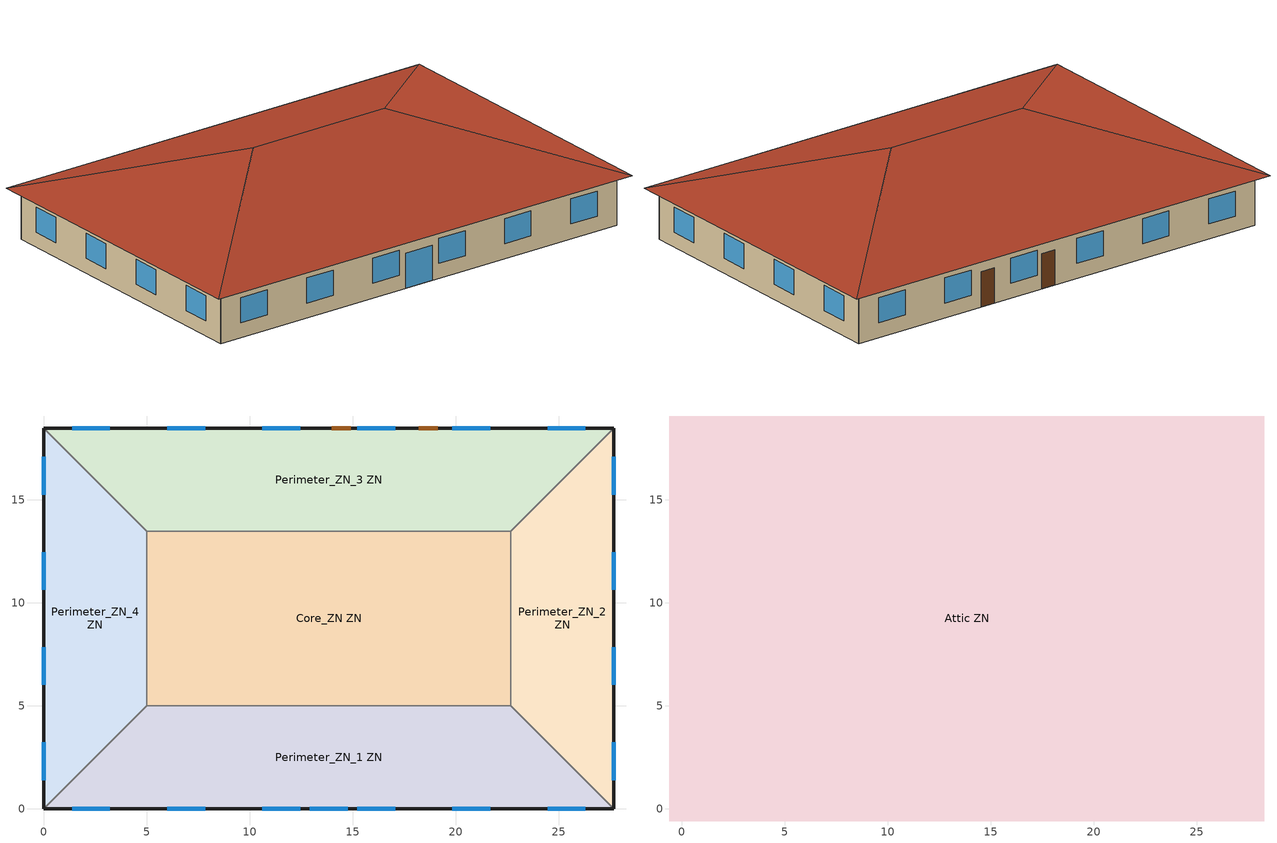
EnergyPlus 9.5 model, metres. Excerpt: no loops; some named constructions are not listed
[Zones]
Core_ZN ZN
 floor ground (Foundation F 09 Perim 0 Area 14966): 22.69,13.46 22.69,5 5,5 5,13.46 z0
 wall to Perimeter_ZN_2 ZN (Typical Interior Wall): 22.69,5 22.69,13.46 z0:3.05
 wall to Perimeter_ZN_3 ZN (Typical Interior Wall): 22.69,13.46 5,13.46 z0:3.05
 wall to Perimeter_ZN_1 ZN (Typical Interior Wall): 5,5 22.69,5 z0:3.05
 wall to Perimeter_ZN_4 ZN (Typical Interior Wall): 5,13.46 5,5 z0:3.05
Perimeter_ZN_1 ZN
 floor ground (Foundation F 09 Perim 2769 Area 11345): 22.69,5 27.69,0 0,0 5,5 z0
 wall outside (Typical Insulated Wood Framed Exterior Wall R-19.61): 0,0 27.69,0 z0:3.05
 wall to Perimeter_ZN_2 ZN (Typical Interior Wall): 27.69,0 22.69,5 z0:3.05
 wall to Perimeter_ZN_4 ZN (Typical Interior Wall): 5,5 0,0 z0:3.05
 window (U 0.44 SHGC 0.26 Dbl Ref-B-H Clr 6mm/13mm Air): 12.93,0 14.76,0 z0:2.13
 window (U 0.48 SHGC 0.40 Dbl Ref-D Clr 6mm/13mm): 1.39,0 3.22,0 / 6.01,0 7.84,0 / 10.62,0 12.45,0 / 15.24,0 17.07,0 / 19.85,0 21.68,0 / 24.47,0 26.3,0 z0.9:2.42
Perimeter_ZN_2 ZN
 floor ground (Foundation F 09 Perim 1846 Area 673): 27.69,18.46 27.69,0 22.69,5 22.69,13.46 z0
 wall outside (Typical Insulated Wood Framed Exterior Wall R-19.61): 27.69,0 27.69,18.46 z0:3.05
 wall to Perimeter_ZN_3 ZN (Typical Interior Wall): 27.69,18.46 22.69,13.46 z0:3.05
 window (U 0.48 SHGC 0.40 Dbl Ref-D Clr 6mm/13mm): 27.69,1.39 27.69,3.22 / 27.69,6.01 27.69,7.84 / 27.69,10.62 27.69,12.45 / 27.69,15.24 27.69,17.07 z0.9:2.42
Perimeter_ZN_3 ZN
 floor ground (Foundation F 09 Perim 2769 Area 11345): 27.69,18.46 22.69,13.46 5,13.46 0,18.46 z0
 wall outside (Typical Insulated Wood Framed Exterior Wall R-19.61): 27.69,18.46 0,18.46 z0:3.05
 wall to Perimeter_ZN_4 ZN (Typical Interior Wall): 0,18.46 5,13.46 z0:3.05
 window (U 0.48 SHGC 0.40 Dbl Ref-D Clr 6mm/13mm): 26.3,18.46 24.47,18.46 / 21.68,18.46 19.85,18.46 / 17.07,18.46 15.24,18.46 / 12.45,18.46 10.62,18.46 / 7.84,18.46 6.01,18.46 / 3.22,18.46 1.39,18.46 z0.9:2.42
 door (Typical Insulated Metal Door R-2.0): 14.91,18.46 14,18.46 / 19.13,18.46 18.22,18.46 z0:2.13
Perimeter_ZN_4 ZN
 floor ground (Foundation F 09 Perim 1846 Area 673): 0,18.46 5,13.46 5,5 0,0 z0
 wall outside (Typical Insulated Wood Framed Exterior Wall R-19.61): 0,18.46 0,0 z0:3.05
 window (U 0.48 SHGC 0.40 Dbl Ref-D Clr 6mm/13mm): 0,17.07 0,15.24 / 0,12.45 0,10.62 / 0,7.84 0,6.01 / 0,3.22 0,1.39 z0.9:2.42
Attic ZN
 floor outside (Typical Attic Soffit): 28.29,19.06 28.29,-0.6 27.69,0 27.69,18.46 z3.05; 28.29,19.06 27.69,18.46 0,18.46 -0.6,19.06 z3.05; 27.69,0 28.29,-0.6 -0.6,-0.6 0,0 z3.05; -0.6,19.06 0,18.46 0,0 -0.6,-0.6 z3.05
 floor to Core_ZN ZN (Typical Wood Joist Attic Floor R-47.62 1): 22.69,13.46 22.69,5 5,5 5,13.46 z3.05
 floor to Perimeter_ZN_2 ZN (Typical Wood Joist Attic Floor R-47.62 1): 27.69,18.46 27.69,0 22.69,5 22.69,13.46 z3.05
 floor to Perimeter_ZN_3 ZN (Typical Wood Joist Attic Floor R-47.62 1): 27.69,18.46 22.69,13.46 5,13.46 0,18.46 z3.05
 floor to Perimeter_ZN_1 ZN (Typical Wood Joist Attic Floor R-47.62 1): 22.69,5 27.69,0 0,0 5,5 z3.05
 floor to Perimeter_ZN_4 ZN (Typical Wood Joist Attic Floor R-47.62 1): 0,18.46 5,13.46 5,5 0,0 z3.05
 roof outside (Typical Uninsulated Wood Joist Attic Roof): 18.46,9.23,6.33 28.29,-0.6,3.05 28.29,19.06,3.05; 18.46,9.23,6.33 28.29,19.06,3.05 -0.6,19.06,3.05 9.23,9.23,6.33; 9.23,9.23,6.33 -0.6,-0.6,3.05 28.29,-0.6,3.05 18.46,9.23,6.33; 9.23,9.23,6.33 -0.6,19.06,3.05 -0.6,-0.6,3.05
[Material]
5/8 in. Gypsum Board: Roughness=MediumSmooth; Thickness {m}=0.0159; Conductivity {W/m-K}=0.16; Density {kg/m3}=800; Specific Heat {J/kg-K}=1090; Thermal Absorptance=0.9; Solar Absorptance=0.7; Visible Absorptance=0.7
[Material:NoMass]
Typical Insulation R-45.98 1: Roughness=Smooth; Thermal Resistance {m2-K/W}=8.09839; Thermal Absorptance=0.9; Solar Absorptance=0.7; Visible Absorptance=0.7
[Construction]
Typical Wood Joist Attic Floor R-47.62 1 Reversed: Typical Insulation R-45.98 1, 5/8 in. Gypsum Board
[Schedule:Day:Interval]
OfficeSmall HTGSETP_SCH_NO_OPTIMUM Default; OfficeSmall HTGSETP_SCH_NO_OPTIMUM Summer Design Day: No, 24:00, 15.56
OfficeSmall HTGSETP_SCH_NO_OPTIMUM Wkdy Day: No, 06:00, 15.56, 19:00, 21.11, 24:00, 15.56
OfficeSmall HTGSETP_SCH_NO_OPTIMUM Winter Design Day: No, 24:00, 21.11
OfficeSmall CLGSETP_SCH_NO_OPTIMUM Default; OfficeSmall CLGSETP_SCH_NO_OPTIMUM Winter Design Day: No, 24:00, 29.44
OfficeSmall CLGSETP_SCH_NO_OPTIMUM Wkdy Day: No, 06:00, 29.44, 18:00, 23.89, 24:00, 29.44
OfficeSmall CLGSETP_SCH_NO_OPTIMUM Summer Design Day: No, 24:00, 23.89
Fraction Latent - 0.05 Default: No, 24:00, 0.05
Fraction Sensible - 0.2 Default: No, 24:00, 0.2
Mixed Water At Faucet Temp - 140F Default: No, 24:00, 60
OfficeSmall BLDG_OCC_SCH Default; OfficeSmall BLDG_OCC_SCH Default 1; OfficeSmall BLDG_OCC_SCH Winter Design Day; OfficeSmall BLDG_OCC_SCH Winter Design Day 1: No, 24:00, 0
OfficeSmall BLDG_OCC_SCH Summer Design Day; OfficeSmall BLDG_OCC_SCH Summer Design Day 1: No, 24:00, 1
OfficeSmall BLDG_OCC_SCH Wkdy Day; OfficeSmall BLDG_OCC_SCH Wkdy Day 1: No, 06:00, 0, 07:00, 0.11, 08:00, 0.21, 12:00, 1, 13:00, 0.53, 17:00, 1, 18:00, 0.32, 22:00, 0.11, 23:00, 0.05, 24:00, 0
OfficeSmall BLDG_SWH_SCH Summer Design Day; OfficeSmall BLDG_SWH_SCH Winter Design Day; OfficeSmall BLDG_SWH_SCH WntrDsn|SmrDsn|Wkdy Day: No, 07:00, 0, 08:00, 0.27, 09:00, 0.55, 11:00, 0.64, 12:00, 0.82, 13:00, 1, 14:00, 0.91, 16:00, 0.55, 17:00, 0.73, 19:00, 0.37, 20:00, 0.18, 21:00, 0.27, 22:00, 0.09, 24:00, 0
